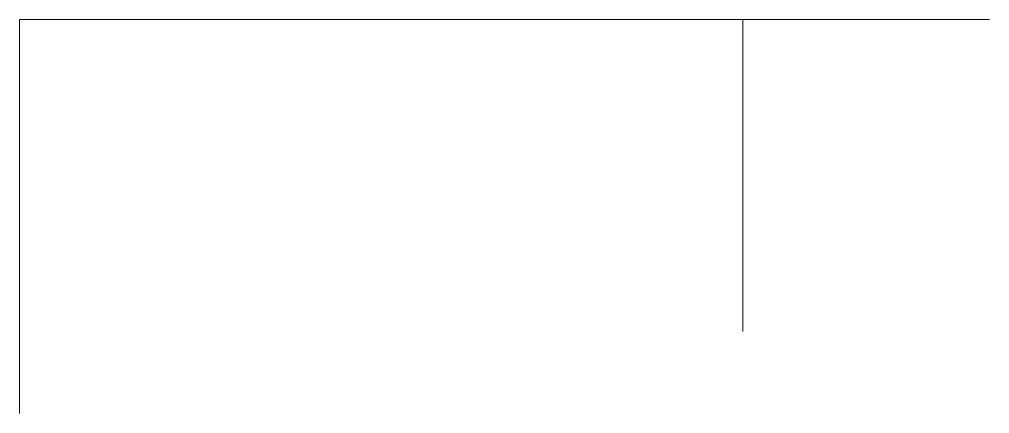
# Model space of a CAD drawing. Header units: millimetres. Extents: x 195 to 3145, y 192 to 1392.
import ezdxf

# ---------------------------------------------------------------- set-up
doc = ezdxf.new("R2010")
doc.units = ezdxf.units.MM
doc.layers.get('0').update_dxf_attribs({"linetype": 'CONTINUOUS', "lineweight": 13})

msp = doc.modelspace()

# ---------------------------------------------------------------- linework, layer by layer
for p, q in [((195, 191.7), (195, 1391.7)), ((195, 1391.7), (2395, 1391.7)), ((2395, 1391.7), (2395, 441.7)), ((2395, 1391.7), (3145, 1391.7))]:
    msp.add_line(p, q)

doc.saveas('drawing.dxf')
